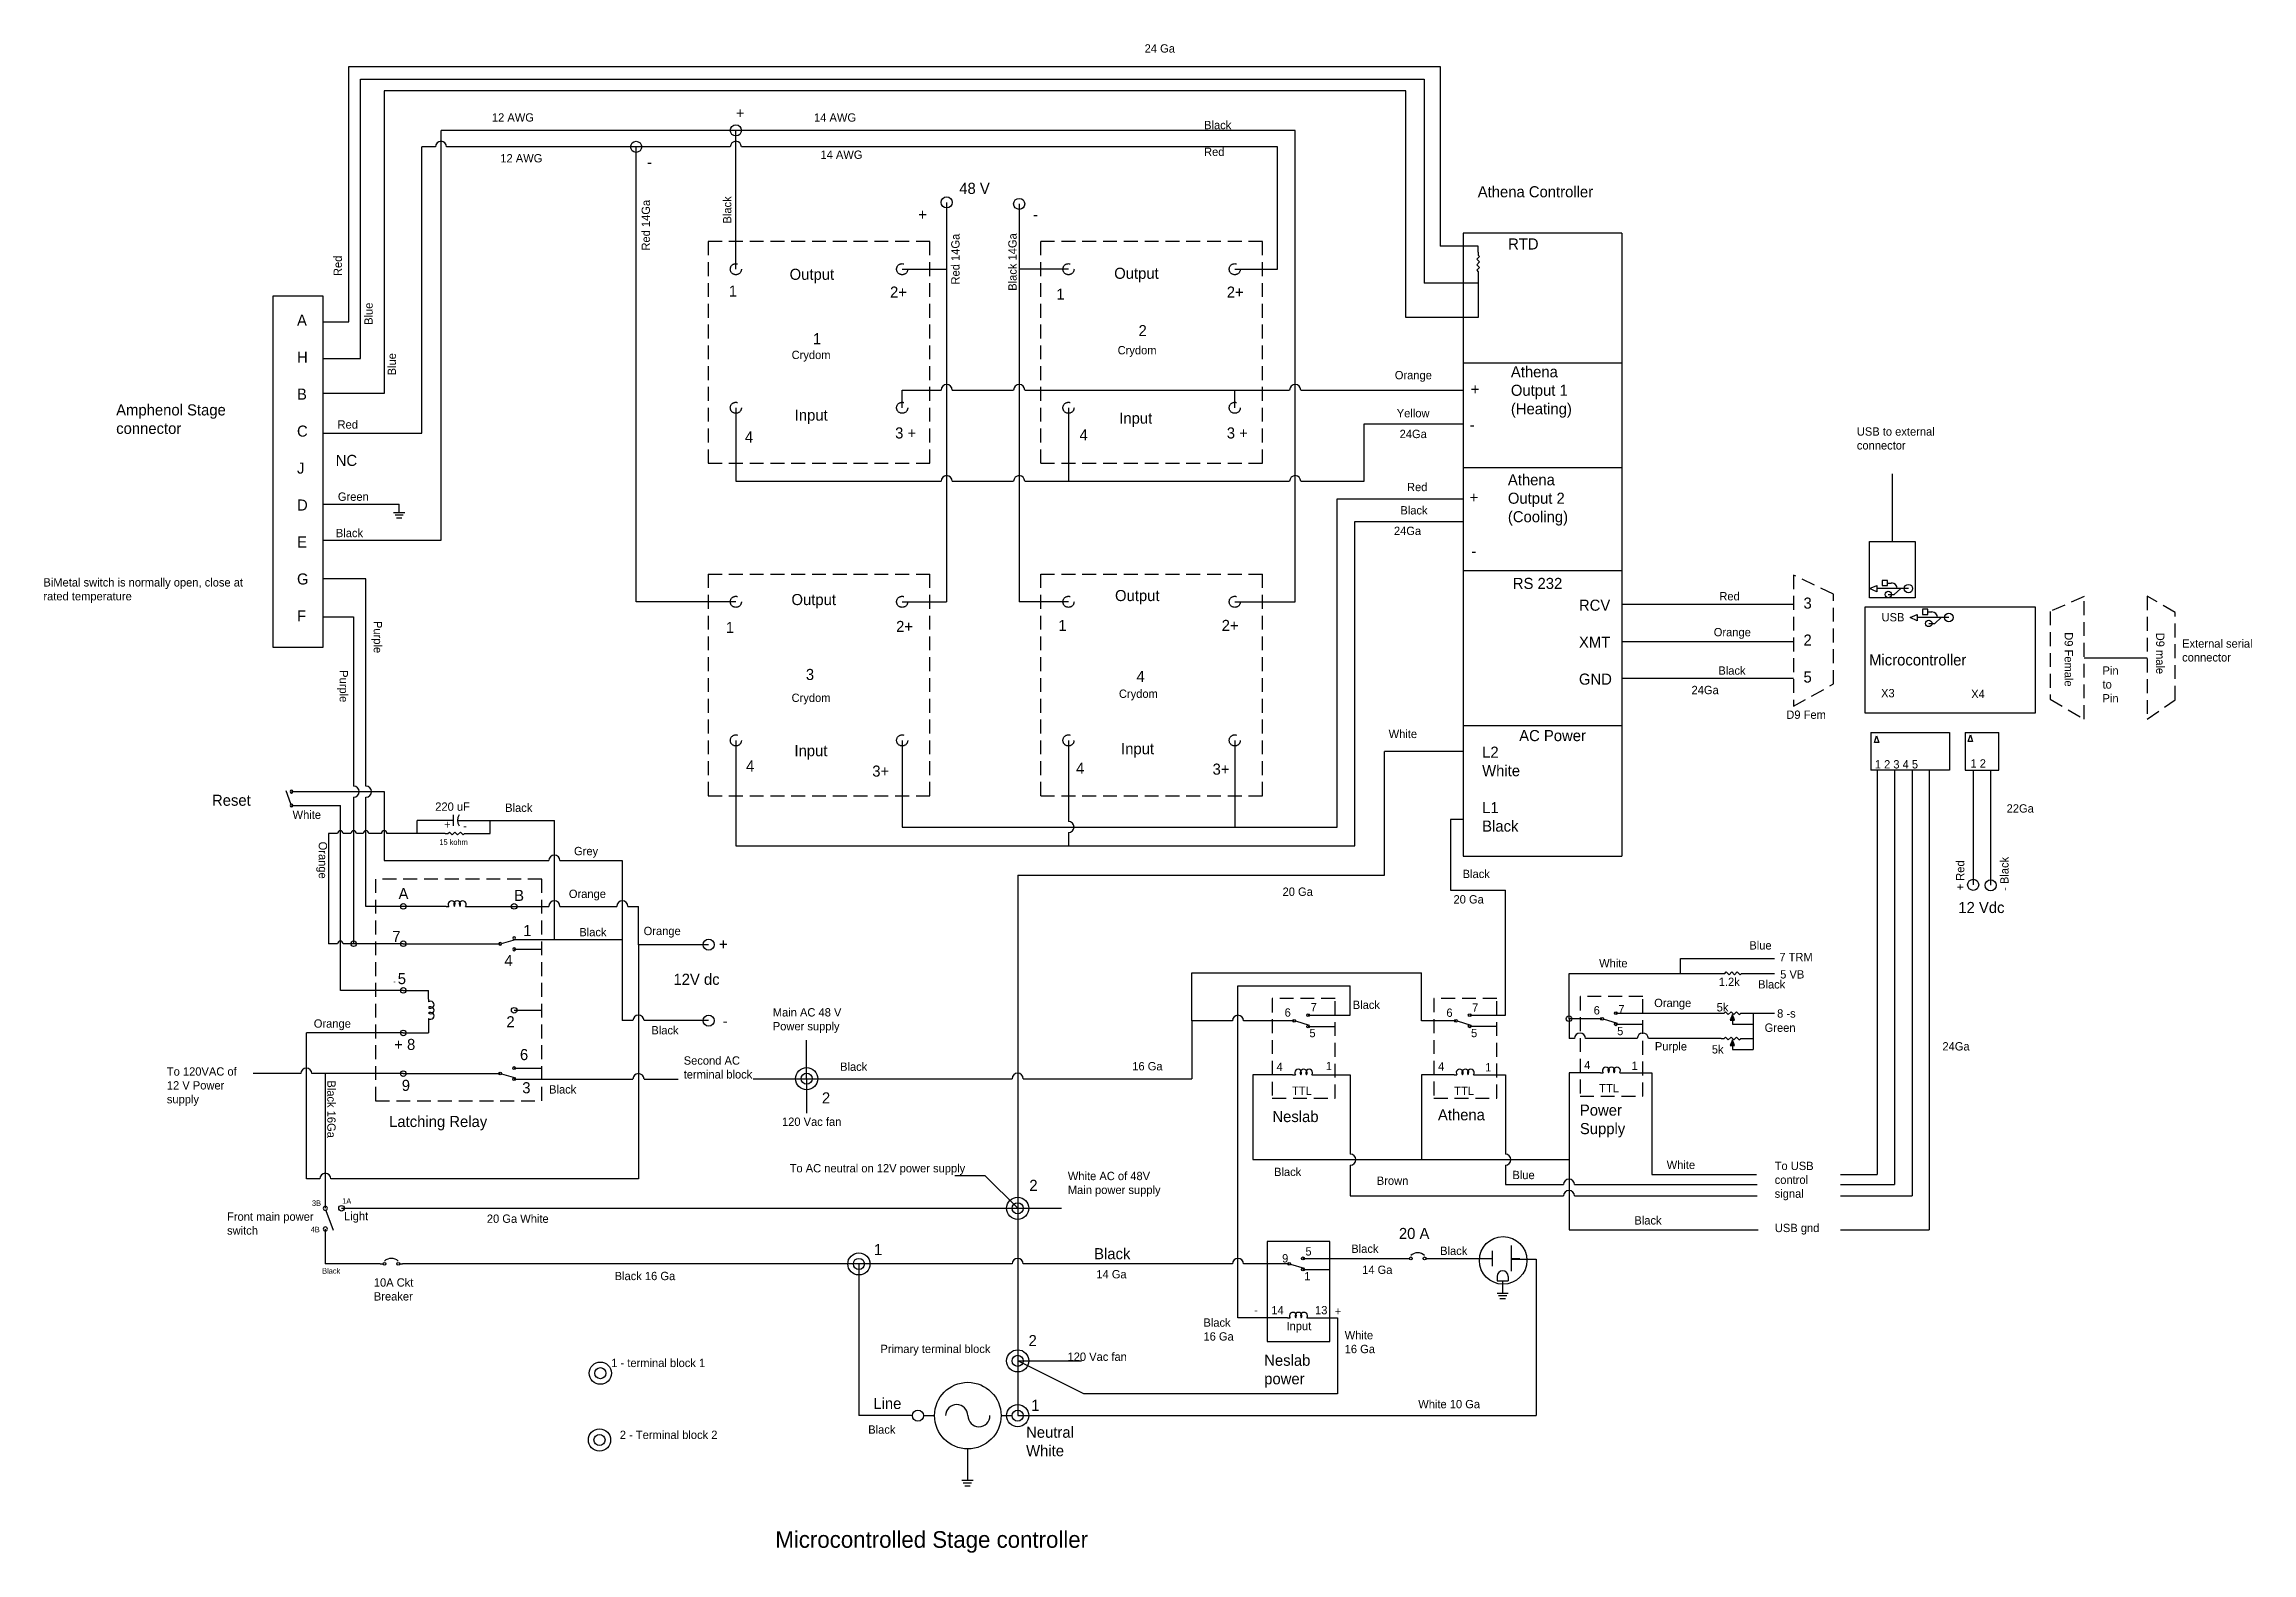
# Model space of a CAD drawing. Header units: inches. Extents: x -4 to 35.8, y -6.7 to 20.6.
import ezdxf

# ---------------------------------------------------------------- set-up
doc = ezdxf.new("R2010")
doc.units = ezdxf.units.IN
doc.header["$MEASUREMENT"] = 0
doc.linetypes.add('HIDDEN', pattern=[0.375, 0.25, -0.125])
doc.linetypes.add('HIDDENX2', pattern=[0.75, 0.5, -0.25])

# ---------------------------------------------------------------- blocks, each defined once
blk = doc.blocks.new('Inductor')
at = {"color": 7}
for p, q in [((0, 0), (0.05, 0)), ((0.35, 0), (0.4, 0))]:
    blk.add_line(p, q, dxfattribs=at)
for centre in [(0.1, 0.0375), (0.2, 0.0375), (0.3, 0.0375)]:
    blk.add_arc(centre, 0.0625, 323.1301, 216.8699, dxfattribs=at)
blk = doc.blocks.new('Switch - SPDT')
at = {"color": 7}
blk.add_line((0.024244, -0.003069), (0.27184, -0.078931), dxfattribs=at)
for centre in [(0, 0), (0.25, 0.1), (0.25, -0.1)]:
    blk.add_circle(centre, 0.025, dxfattribs=at)
blk = doc.blocks.new('Resistor')
at = {"color": 7}
blk.add_lwpolyline([(0, 0), (0.05, 0), (0.075, 0.025), (0.125, -0.025), (0.175, 0.025), (0.225, -0.025), (0.275, 0.025), (0.325, -0.025), (0.35, 0), (0.4, 0)], dxfattribs=at)
blk = doc.blocks.new('Ground')
at = {"color": 7}
for p, q in [((-0.1, 0), (0.1, 0)), ((0.075, -0.05), (-0.075, -0.05)), ((-0.05, -0.1), (0.05, -0.1))]:
    blk.add_line(p, q, dxfattribs=at)
blk = doc.blocks.new('Switch - SPST Open')
at = {"color": 7}
blk.add_line((0.027156, -0.00762), (0.264557, -0.092586), dxfattribs=at)
for centre in [(0, 0), (0.25, 0)]:
    blk.add_circle(centre, 0.025, dxfattribs=at)
blk = doc.blocks.new('Generator - AC')
at = {"color": 7}
for p, q in [((0, 0), (0.05, 0)), ((0.35, 0), (0.4, 0))]:
    blk.add_line(p, q, dxfattribs=at)
blk.add_circle((0.2, 0), 0.15, dxfattribs=at)
for centre, start, end in [((0.15, 0), 0, 180), ((0.25, 0), 180, 0)]:
    blk.add_arc(centre, 0.05, start, end, dxfattribs=at)
blk = doc.blocks.new('Circuit Breaker')
at = {"color": 7}
for p, q in [((0, 0), (0.049999, 0)), ((0.349999, 0), (0.399999, 0))]:
    blk.add_line(p, q, dxfattribs=at)
for centre in [(0.074999, 0), (0.324999, 0)]:
    blk.add_circle(centre, 0.025, dxfattribs=at)
blk.add_arc((0.199999, -0.081249), 0.18125, 46.39717, 133.6028, dxfattribs=at)
blk = doc.blocks.new('Resistor - Variable')
at = {"color": 7}
for p, q in [((0, 0), (0.05, 0)), ((0.05, 0), (0.075, 0.025)), ((0.075, 0.025), (0.125, -0.025)), ((0.125, -0.025), (0.175, 0.025)), ((0.175, 0.025), (0.225, -0.025)), ((0.225, -0.025), (0.275, 0.025)), ((0.275, 0.025), (0.325, -0.025)), ((0.325, -0.025), (0.35, 0)), ((0.35, 0), (0.4, 0)), ((0.2, -0.025), (0.1625, -0.125)), ((0.1625, -0.125), (0.2375, -0.125)), ((0.2375, -0.125), (0.2, -0.025)), ((0.2, -0.13), (0.2, -0.12)), ((0.2, -0.125), (0.2, -0.2))]:
    blk.add_line(p, q, dxfattribs=at)
blk.add_solid([(0.2375, -0.125), (0.2, -0.025), (0.1625, -0.125)], dxfattribs=at)
blk = doc.blocks.new('Capacitor')
at = {"color": 7}
for p, q in [((0.15, 0), (0, 0)), ((0.15, -0.1), (0.15, 0.1)), ((0.225, 0), (0.4, 0))]:
    blk.add_line(p, q, dxfattribs=at)
blk.add_arc((0.4375, 0), 0.2125, 151.9275, 208.0725, dxfattribs=at)

msp = doc.modelspace()

# ---------------------------------------------------------------- linework, layer by layer
for p, q in [((1.518, 15.55), (1.518, 20.158)), ((1.518, 20.158), (21.204, 20.158)), ((1.731, 14.887), (1.731, 19.925)), ((1.731, 19.925), (20.919, 19.925)), ((20.919, 19.925), (20.919, 16.246)), ((21.204, 20.158), (21.204, 16.917)), ((20.586, 19.72), (2.154, 19.72)), ((2.154, 19.72), (2.154, 14.26)), ((20.586, 15.631), (20.586, 19.72)), ((18.59, 19.003), (3.182, 19.003)), ((3.182, 11.613), (3.182, 19.003)), ((8.5, 16.5), (8.5, 19.003)), ((18.59, 10.5), (18.59, 19.003)), ((2.832, 13.542), (2.832, 18.707)), ((3.082, 18.707), (2.832, 18.707)), ((8.4, 18.707), (3.282, 18.707)), ((6.701, 10.5), (6.701, 18.707)), ((18.271, 18.707), (8.6, 18.707)), ((18.271, 16.5), (18.271, 18.707)), ((12.302, 17.704), (12.302, 10.5)), ((13.611, 17.678), (13.611, 10.5)), ((21.623, 17.151), (21.623, 5.91)), ((24.48, 17.151), (21.623, 17.151)), ((24.48, 17.151), (24.48, 5.91)), ((21.623, 16.917), (21.204, 16.917)), ((21.89, 16.917), (21.623, 16.917)), ((21.89, 16.805), (21.89, 16.917)), ((11.5, 16.5), (12.302, 16.5)), ((14.5, 16.5), (13.611, 16.5)), ((17.5, 16.5), (18.271, 16.5)), ((21.89, 16.405), (21.89, 16.246)), ((0.146, 16.011), (0.146, 9.683)), ((1.052, 16.011), (0.146, 16.011)), ((1.052, 9.683), (1.052, 16.011)), ((21.623, 16.246), (20.919, 16.246)), ((21.89, 16.246), (21.623, 16.246)), ((21.89, 16.246), (21.89, 15.631)), ((1.052, 15.55), (1.518, 15.55)), ((21.623, 15.631), (20.586, 15.631)), ((21.89, 15.631), (21.623, 15.631)), ((1.052, 14.887), (1.731, 14.887)), ((21.623, 14.808), (24.48, 14.808)), ((2.154, 14.26), (1.052, 14.26)), ((8.5, 14), (8.5, 12.676)), ((11.5, 14), (11.5, 14.32)), ((11.5, 14.32), (12.202, 14.32)), ((12.402, 14.32), (13.511, 14.32)), ((13.711, 14.32), (18.49, 14.32)), ((14.5, 14), (14.5, 12.676)), ((17.5, 14), (17.5, 14.32)), ((18.69, 14.32), (21.623, 14.32)), ((1.052, 13.542), (2.832, 13.542)), ((19.837, 12.676), (19.837, 13.713)), ((19.837, 13.713), (21.623, 13.713)), ((21.623, 12.92), (24.48, 12.92)), ((29.363, 11.59), (29.363, 12.809)), ((8.5, 12.676), (12.202, 12.676)), ((12.402, 12.676), (13.511, 12.676)), ((13.711, 12.676), (18.49, 12.676)), ((18.69, 12.676), (19.837, 12.676)), ((19.346, 6.438), (19.346, 12.357)), ((19.346, 12.357), (21.623, 12.357)), ((1.052, 12.262), (2.426, 12.262)), ((2.426, 12.112), (2.426, 12.262)), ((1.052, 11.613), (3.182, 11.613)), ((19.664, 6.101), (19.664, 11.947)), ((19.664, 11.947), (21.623, 11.947)), ((28.952, 10.574), (28.952, 11.59)), ((28.952, 11.59), (29.773, 11.59)), ((29.773, 11.59), (29.773, 10.574)), ((1.827, 10.914), (1.052, 10.914)), ((1.827, 7.176), (1.827, 10.914)), ((21.623, 11.065), (24.48, 11.065)), ((28.952, 10.738), (29.083, 10.795)), ((29.083, 10.795), (29.083, 10.68)), ((29.276, 10.887), (29.178, 10.887)), ((29.178, 10.884), (29.178, 10.792)), ((29.178, 10.792), (29.276, 10.792)), ((29.276, 10.792), (29.276, 10.887)), ((29.276, 10.839), (29.348, 10.839)), ((8.5, 10.5), (6.701, 10.5)), ((11.5, 10.5), (12.302, 10.5)), ((14.5, 10.5), (13.611, 10.5)), ((17.5, 10.5), (18.59, 10.5)), ((24.48, 10.457), (27.58, 10.457)), ((28.868, 10.404), (28.868, 8.499)), ((31.944, 10.404), (28.868, 10.404)), ((29.083, 10.68), (28.952, 10.738)), ((29.773, 10.574), (28.952, 10.574)), ((29.652, 10.738), (29.083, 10.738)), ((29.29, 10.632), (29.397, 10.632)), ((29.397, 10.632), (29.515, 10.738)), ((30.005, 10.366), (29.907, 10.366)), ((29.907, 10.363), (29.907, 10.271)), ((30.005, 10.271), (30.005, 10.366)), ((31.944, 8.499), (31.944, 10.404)), ((1.052, 10.227), (1.605, 10.227)), ((1.605, 10.227), (1.605, 7.176)), ((29.681, 10.216), (29.812, 10.274)), ((29.812, 10.159), (29.681, 10.216)), ((29.812, 10.274), (29.812, 10.159)), ((30.381, 10.216), (29.812, 10.216)), ((29.907, 10.271), (30.005, 10.271)), ((30.005, 10.318), (30.077, 10.318)), ((30.019, 10.11), (30.126, 10.11)), ((30.126, 10.11), (30.244, 10.216)), ((0.146, 9.683), (1.052, 9.683)), ((24.48, 9.783), (27.58, 9.783)), ((32.82, 9.489), (33.962, 9.489)), ((24.48, 9.124), (27.58, 9.124)), ((28.868, 8.499), (31.944, 8.499)), ((8.5, 8), (8.5, 6.101)), ((11.5, 8), (11.5, 6.438)), ((14.5, 8), (14.5, 6.538)), ((17.5, 8), (17.5, 6.438)), ((21.623, 8.266), (24.48, 8.266)), ((28.972, 8.143), (30.391, 8.143)), ((28.972, 8.143), (28.972, 7.465)), ((29.038, 7.962), (29.079, 8.083)), ((29.079, 8.083), (29.121, 7.962)), ((30.391, 8.143), (30.391, 7.465)), ((30.677, 8.143), (30.677, 7.465)), ((30.677, 8.143), (31.282, 8.143)), ((30.728, 7.981), (30.77, 8.102)), ((30.811, 7.981), (30.728, 7.981)), ((30.77, 8.102), (30.811, 7.981)), ((31.282, 7.465), (31.282, 8.143)), ((20.2, 5.568), (20.2, 7.8)), ((21.393, 7.8), (20.2, 7.8)), ((21.623, 7.8), (21.393, 7.8)), ((29.121, 7.962), (29.038, 7.962)), ((30.391, 7.465), (28.972, 7.465)), ((29.088, 7.465), (29.088, 0.169)), ((29.4, 7.465), (29.4, -0.013)), ((29.722, 7.465), (29.722, -0.218)), ((30.027, 7.465), (30.027, -0.831)), ((30.677, 7.465), (31.282, 7.465)), ((30.821, 7.465), (30.821, 5.395)), ((31.135, 7.465), (31.135, 5.386)), ((0.482, 7.076), (2.156, 7.076)), ((0.482, 6.826), (1.365, 6.826)), ((1.365, 3.49), (1.365, 6.826)), ((1.605, 6.976), (1.605, 4.332)), ((1.827, 6.826), (1.827, 6.976)), ((1.827, 5.006), (1.827, 6.826)), ((2.156, 7.076), (2.156, 5.831)), ((3.256, 6.558), (2.748, 6.558)), ((2.748, 6.322), (2.748, 6.558)), ((3.656, 6.558), (5.227, 6.558)), ((4.068, 6.322), (4.068, 6.558)), ((5.227, 4.411), (5.227, 6.558)), ((11.5, 6.438), (19.346, 6.438)), ((21.393, 6.576), (21.393, 5.297)), ((21.623, 6.576), (21.393, 6.576)), ((1.151, 6.322), (1.151, 4.332)), ((1.315, 6.322), (1.151, 6.322)), ((1.555, 6.322), (1.415, 6.322)), ((1.777, 6.322), (1.655, 6.322)), ((2.106, 6.322), (1.877, 6.322)), ((2.748, 6.322), (2.206, 6.322)), ((3.256, 6.322), (2.748, 6.322)), ((3.656, 6.322), (4.068, 6.322)), ((8.5, 6.101), (19.664, 6.101)), ((14.5, 6.338), (14.5, 6.101)), ((2.156, 5.831), (5.127, 5.831)), ((5.327, 5.831), (6.451, 5.831)), ((6.451, 5.831), (6.451, 2.945)), ((21.623, 5.91), (24.48, 5.91)), ((13.584, 5.568), (13.584, 0.124)), ((13.584, 5.568), (20.2, 5.568)), ((21.393, 5.297), (22.382, 5.297)), ((22.382, 3.043), (22.382, 5.297)), ((2, 5.006), (1.827, 5.006)), ((3.272, 5.006), (2, 5.006)), ((3.672, 5.006), (4.5, 5.006)), ((4.5, 5.006), (5, 5.006)), ((5, 5.006), (5.127, 5.006)), ((5.327, 5.006), (6.351, 5.006)), ((6.551, 5.006), (6.743, 5.006)), ((6.743, 4.315), (6.743, 5.006)), ((4.522, 4.411), (5, 4.411)), ((5, 4.411), (6.451, 4.411)), ((1.315, 4.332), (1.151, 4.332)), ((1.605, 4.332), (1.415, 4.332)), ((2, 4.332), (1.605, 4.332)), ((2.5, 4.332), (2, 4.332)), ((2.5, 4.332), (4.25, 4.332)), ((4.5, 4.232), (5, 4.232)), ((8.008, 4.315), (6.743, 4.315)), ((6.743, 4.315), (6.743, 0.091)), ((25.542, 3.798), (25.542, 4.069)), ((25.542, 4.069), (27.238, 4.069)), ((16.725, 2.942), (16.725, 3.805)), ((16.725, 3.805), (20.866, 3.805)), ((20.866, 2.943), (20.866, 3.805)), ((23.53, 2.979), (23.53, 3.798)), ((23.53, 3.798), (26.291, 3.798)), ((26.691, 3.798), (27.238, 3.798)), ((1.605, 3.49), (1.365, 3.49)), ((2, 3.49), (1.605, 3.49)), ((2.5, 3.49), (2, 3.49)), ((2.5, 3.49), (2.955, 3.49)), ((17.557, -2.417), (17.557, 3.573)), ((17.557, 3.573), (19.583, 3.573)), ((19.583, 3.042), (19.583, 3.573)), ((4.5, 3.132), (5, 3.132)), ((6.643, 2.945), (6.451, 2.945)), ((8.008, 2.945), (6.843, 2.945)), ((16.725, 2.942), (16.725, 1.898)), ((17.457, 2.942), (16.725, 2.942)), ((17.823, 2.942), (17.657, 2.942)), ((18.176, 2.942), (17.823, 2.942)), ((18.573, 2.942), (18.176, 2.942)), ((18.823, 3.042), (19.31, 3.042)), ((18.823, 2.842), (19.31, 2.842)), ((19.31, 3.042), (19.583, 3.042)), ((21.091, 2.943), (20.866, 2.943)), ((21.488, 2.943), (21.091, 2.943)), ((21.738, 3.043), (22.225, 3.043)), ((21.738, 2.843), (22.225, 2.843)), ((22.225, 3.043), (22.382, 3.043)), ((23.728, 2.979), (23.53, 2.979)), ((23.53, 2.979), (23.53, 2.622)), ((24.124, 2.979), (23.728, 2.979)), ((24.374, 3.079), (24.861, 3.079)), ((24.374, 2.879), (24.861, 2.879)), ((24.861, 3.079), (25.021, 3.079)), ((25.021, 3.079), (26.277, 3.079)), ((26.477, 2.879), (26.853, 2.879)), ((26.677, 3.079), (27.238, 3.079)), ((26.853, 3.079), (26.853, 2.422)), ((2, 2.724), (0.752, 2.724)), ((0.752, 0.091), (0.752, 2.724)), ((2.5, 2.724), (2, 2.724)), ((2.5, 2.724), (2.955, 2.725)), ((9.777, 1.898), (9.777, 2.592)), ((23.628, 2.622), (23.53, 2.622)), ((24.761, 2.622), (23.828, 2.622)), ((26.277, 2.622), (24.961, 2.622)), ((26.477, 2.422), (26.853, 2.422)), ((26.677, 2.622), (26.853, 2.622)), ((4.5, 2.09), (5, 2.09)), ((23.728, 2.006), (23.53, 2.006)), ((23.53, 2.006), (23.53, 0.438)), ((24.095, 2.006), (23.728, 2.006)), ((24.495, 2.006), (24.861, 2.006)), ((24.861, 2.006), (25.021, 2.006)), ((25.021, 2.006), (25.021, 0.169)), ((0.652, 1.99), (-0.209, 1.99)), ((1.094, 1.99), (0.852, 1.99)), ((2, 1.99), (1.094, 1.99)), ((1.094, 1.99), (1.094, 0.47)), ((2.5, 1.99), (2, 1.99)), ((2.5, 1.99), (4.25, 1.99)), ((4.5, 1.89), (5, 1.89)), ((5, 1.89), (6.643, 1.89)), ((6.843, 1.89), (7.462, 1.89)), ((8.81, 1.898), (9.237, 1.898)), ((9.237, 1.898), (13.484, 1.898)), ((9.777, 1.898), (9.777, 1.276)), ((13.684, 1.898), (16.725, 1.898)), ((18.176, 1.969), (17.823, 1.969)), ((17.823, 1.969), (17.823, 0.438)), ((18.543, 1.969), (18.176, 1.969)), ((18.943, 1.969), (19.31, 1.969)), ((19.31, 1.969), (19.583, 1.969)), ((19.583, 1.969), (19.583, 0.538)), ((21.091, 1.97), (20.866, 1.97)), ((20.866, 1.97), (20.866, 0.438)), ((21.458, 1.97), (21.091, 1.97)), ((21.858, 1.97), (22.225, 1.97)), ((22.225, 1.97), (22.382, 1.97)), ((22.382, 1.97), (22.382, 0.538)), ((1.094, 0.47), (1.094, -0.439)), ((17.823, 0.438), (23.53, 0.438)), ((23.53, 0.438), (23.53, -0.831)), ((0.994, 0.091), (0.752, 0.091)), ((6.743, 0.091), (1.194, 0.091)), ((13, 0.145), (12.448, 0.145)), ((13.584, -0.439), (13, 0.145)), ((13.584, 0.124), (13.584, -4.179)), ((19.583, 0.338), (19.583, -0.218)), ((22.382, 0.338), (22.382, -0.013)), ((25.021, 0.169), (26.913, 0.169)), ((28.427, 0.169), (29.088, 0.169)), ((19.583, -0.218), (23.43, -0.218)), ((22.382, -0.013), (23.43, -0.013)), ((23.63, -0.013), (26.925, -0.013)), ((23.63, -0.218), (26.925, -0.218)), ((28.427, -0.013), (29.4, -0.013)), ((28.427, -0.218), (29.722, -0.218)), ((1.385, -0.439), (13.584, -0.439)), ((13.584, -0.439), (14.374, -0.439)), ((1.094, -0.814), (1.094, -1.443)), ((18.083, -1.041), (18.083, -2.842)), ((19.217, -1.041), (18.083, -1.041)), ((19.217, -2.842), (19.217, -1.041)), ((22.487, -1.11), (22.487, -1.576)), ((23.53, -0.831), (26.943, -0.831)), ((28.427, -0.831), (30.027, -0.831)), ((2.085, -1.443), (1.094, -1.443)), ((10.719, -1.443), (2.485, -1.443)), ((13.484, -1.443), (10.719, -1.443)), ((10.719, -1.443), (10.719, -4.18)), ((17.457, -1.443), (13.684, -1.443)), ((17.876, -1.443), (17.657, -1.443)), ((18.083, -1.443), (17.876, -1.443)), ((18.48, -1.443), (18.083, -1.443)), ((18.73, -1.343), (19.217, -1.343)), ((18.73, -1.543), (19.217, -1.543)), ((19.217, -1.343), (19.355, -1.343)), ((19.355, -1.343), (20.6, -1.343)), ((21, -1.343), (21.665, -1.343)), ((21.665, -1.343), (22.146, -1.343)), ((22.146, -1.205), (22.146, -1.482)), ((22.487, -1.343), (22.643, -1.343)), ((22.487, -1.357), (22.936, -1.357)), ((22.936, -1.357), (22.936, -4.179)), ((22.232, -1.669), (22.232, -1.748)), ((22.232, -1.748), (22.432, -1.748)), ((22.332, -1.748), (22.332, -1.969)), ((22.432, -1.669), (22.432, -1.748)), ((17.876, -2.417), (17.557, -2.417)), ((18.083, -2.417), (17.876, -2.417)), ((18.45, -2.417), (18.083, -2.417)), ((18.85, -2.417), (19.217, -2.417)), ((19.217, -2.417), (19.355, -2.417)), ((19.355, -2.417), (19.355, -3.787)), ((18.083, -2.842), (19.217, -2.842)), ((13.584, -3.192), (14.734, -3.192)), ((14.775, -3.787), (13.584, -3.192)), ((19.355, -3.787), (14.775, -3.787)), ((11.684, -4.18), (10.719, -4.18)), ((13.584, -4.179), (19.355, -4.179)), ((19.355, -4.179), (22.936, -4.179)), ((12.678, -4.779), (12.678, -5.346))]:
    msp.add_line(p, q)
at = {"linetype": 'HIDDEN'}
for p, q in [((8, 17), (8, 13)), ((12, 17), (8, 17)), ((12, 13), (12, 17)), ((18, 17), (14, 17)), ((14, 13), (14, 17)), ((18, 13), (18, 17)), ((8, 13), (12, 13)), ((14, 13), (18, 13)), ((8, 11), (12, 11)), ((8, 11), (8, 7)), ((12, 7), (12, 11)), ((14, 7), (14, 11)), ((14, 11), (18, 11)), ((18, 7), (18, 11)), ((27.58, 10.981), (27.58, 8.615)), ((28.299, 10.637), (27.58, 10.981)), ((28.299, 9.019), (28.299, 10.637)), ((32.82, 10.593), (32.211, 10.326)), ((32.82, 8.384), (32.82, 10.593)), ((33.962, 10.602), (33.962, 8.384)), ((34.463, 10.31), (33.962, 10.602)), ((32.211, 10.326), (32.211, 8.743)), ((34.463, 8.734), (34.463, 10.31)), ((27.58, 8.615), (28.299, 9.019)), ((32.211, 8.743), (32.82, 8.384)), ((33.962, 8.384), (34.463, 8.734)), ((8, 7), (12, 7)), ((14, 7), (18, 7)), ((2, 5.5), (2, 1.5)), ((5, 5.5), (2, 5.5)), ((5, 1.5), (5, 5.5)), ((2.955, 3.332), (2.955, 3.49)), ((18.176, 3.344), (18.176, 1.544)), ((19.31, 3.344), (18.176, 3.344)), ((19.31, 1.544), (19.31, 3.344)), ((21.091, 3.345), (21.091, 1.545)), ((22.225, 3.345), (21.091, 3.345)), ((22.225, 1.545), (22.225, 3.345)), ((23.728, 3.381), (23.728, 1.581)), ((24.861, 3.381), (23.728, 3.381)), ((24.861, 1.581), (24.861, 3.381)), ((2.955, 2.932), (2.955, 2.725)), ((2, 1.5), (5, 1.5)), ((18.176, 1.544), (19.31, 1.544)), ((21.091, 1.545), (22.225, 1.545)), ((23.728, 1.581), (24.861, 1.581))]:
    msp.add_line(p, q, dxfattribs=at)
for centre, radius in [((6.701, 18.707), 0.1), ((8.5, 19.003), 0.1), ((12.302, 17.704), 0.1), ((13.611, 17.678), 0.1), ((29.652, 10.738), 0.0766), ((29.29, 10.632), 0.0574), ((30.019, 10.11), 0.0574), ((30.381, 10.216), 0.0766), ((30.821, 5.395), 0.1), ((31.135, 5.386), 0.1), ((2.5, 5.006), 0.05), ((4.5, 5.006), 0.05), ((1.605, 4.332), 0.05), ((2.5, 4.332), 0.05), ((8.008, 4.315), 0.1), ((2.5, 3.49), 0.05), ((4.5, 3.132), 0.05), ((8.008, 2.945), 0.1), ((23.53, 2.979), 0.05), ((2.5, 2.724), 0.05), ((2.5, 1.99), 0.05), ((9.777, 1.898), 0.2), ((9.777, 1.898), 0.1), ((1.385, -0.439), 0.05), ((13.584, -0.439), 0.2), ((13.584, -0.439), 0.1), ((22.341, -1.38), 0.429), ((10.719, -1.443), 0.2), ((10.719, -1.443), 0.1), ((13.584, -3.192), 0.2), ((13.584, -3.192), 0.1), ((6.055, -3.414), 0.2), ((6.055, -3.414), 0.1), ((13.584, -4.179), 0.2), ((11.784, -4.179), 0.1), ((13.584, -4.179), 0.1), ((6.04, -4.619), 0.2), ((6.04, -4.619), 0.1)]:
    msp.add_circle(centre, radius)
at = {"linetype": 'HIDDENX2'}
for centre in [(8.5, 16.5), (11.5, 16.5), (14.5, 16.5), (17.5, 16.5), (8.5, 14), (11.5, 14), (14.5, 14), (17.5, 14), (8.5, 10.5), (11.5, 10.5), (14.5, 10.5), (17.5, 10.5), (8.5, 8), (11.5, 8), (14.5, 8), (17.5, 8)]:
    msp.add_circle(centre, 0.1, dxfattribs=at)
for centre, radius, start, end in [((3.182, 18.707), 0.1, 0, 180), ((8.5, 18.707), 0.1, 0, 180), ((12.302, 14.32), 0.1, 360, 180), ((13.611, 14.32), 0.1, 360, 180), ((18.59, 14.32), 0.1, 0, 180), ((12.302, 12.676), 0.1, 0, 180), ((13.611, 12.676), 0.1, 0, 180), ((18.59, 12.676), 0.1, 0, 180), ((29.348, 10.738), 0.102, 0, 90), ((30.077, 10.216), 0.102, 0, 90), ((1.605, 7.076), 0.1, 270, 90), ((1.827, 7.076), 0.1, 270, 90), ((1.365, 6.322), 0.05, 0, 180), ((1.605, 6.322), 0.05, 0, 180), ((1.827, 6.322), 0.05, 0, 180), ((2.156, 6.322), 0.05, 0, 180), ((14.5, 6.438), 0.1, 270, 90), ((5.227, 5.831), 0.1, 0, 180), ((5.227, 5.006), 0.1, 0, 180), ((6.451, 5.006), 0.1, 0, 180), ((1.365, 4.332), 0.05, 0, 180), ((6.743, 2.945), 0.1, 0, 180), ((17.557, 2.942), 0.1, 0, 180), ((23.728, 2.622), 0.1, 0, 180), ((24.861, 2.622), 0.1, 0, 180), ((0.752, 1.99), 0.1, 0, 180), ((13.584, 1.898), 0.1, 0, 180), ((6.743, 1.89), 0.1, 0, 180), ((19.583, 0.438), 0.1, 270, 90), ((22.382, 0.438), 0.1, 270, 90), ((1.094, 0.091), 0.1, 0, 180), ((23.53, -0.013), 0.1, 0, 180), ((23.53, -0.218), 0.1, 0, 180), ((13.584, -1.443), 0.1, 0, 180), ((17.557, -1.443), 0.1, 0, 180), ((22.332, -1.669), 0.1, 0, 180)]:
    msp.add_arc(centre, radius, start, end)

# ---------------------------------------------------------------- block references
at = {"rotation": 270}
msp.add_blockref('Resistor', (21.89, 16.805), dxfattribs=at)
for name, p in [('Ground', (2.426, 12.112)), ('Capacitor', (3.256, 6.558)), ('Resistor', (3.256, 6.322)), ('Resistor', (26.291, 3.798)), ('Switch - SPDT', (18.573, 2.942)), ('Switch - SPDT', (21.488, 2.943)), ('Switch - SPDT', (24.124, 2.979)), ('Resistor - Variable', (26.277, 3.079)), ('Resistor - Variable', (26.277, 2.622)), ('Switch - SPDT', (4.25, 1.99)), ('Inductor', (18.543, 1.969)), ('Inductor', (21.458, 1.97)), ('Inductor', (24.095, 2.006)), ('Circuit Breaker', (2.085, -1.443)), ('Switch - SPDT', (18.48, -1.443)), ('Circuit Breaker', (20.6, -1.343)), ('Ground', (22.332, -1.969)), ('Inductor', (18.45, -2.417)), ('Ground', (12.678, -5.346))]:
    msp.add_blockref(name, p)
at = {"xscale": -1}
for name, p, rotation in [('Switch - SPST Open', (0.482, 6.826), 270), ('Switch - SPDT', (4.25, 4.332), 180)]:
    msp.add_blockref(name, p, dxfattribs=dict(at, rotation=rotation))
at = {"linetype": 'HIDDEN'}
msp.add_blockref('Inductor', (3.272, 5.006), dxfattribs=at)
at = {"linetype": 'HIDDEN', "rotation": 270}
msp.add_blockref('Inductor', (2.955, 3.332), dxfattribs=at)
at = {"xscale": -1.5, "yscale": 1.5, "zscale": 1.5, "rotation": 90}
msp.add_blockref('Switch - SPST Open', (1.094, -0.439), dxfattribs=at)
at = {"xscale": 4, "yscale": 4, "zscale": 4}
msp.add_blockref('Generator - AC', (11.884, -4.179), dxfattribs=at)

# ---------------------------------------------------------------- texts
at = {"attachment_point": 1}
for s, insert, char_height, width in [('24 Ga', (15.874, 20.557), 0.15, 1.1075), ('12 AWG', (4.099, 19.312), 0.15, 1.7554), ('+', (8.5, 19.417), 0.2, 0.362), ('14 AWG', (9.91, 19.311), 0.15, 1.1604), ('Black', (16.947, 19.175), 0.15, 0.74636), ('12 AWG', (4.251, 18.576), 0.15, 1.0831), ('-', (6.896, 18.531), 0.2, 0.1939), ('14 AWG', (10.026, 18.64), 0.15, 0.8819), ('Red', (16.946, 18.692), 0.15, 0.653), ('48 V', (12.53, 18.058), 0.2, 1.0067), ('Athena Controller', (21.883, 17.997), 0.2, 3.4836), ('+', (11.791, 17.587), 0.2, 0.2758), ('-', (13.86, 17.587), 0.2, 0.3172), ('RTD', (22.431, 17.055), 0.2, 0.70284), ('\\PA\\P\\PH\\P\\PB\\P\\PC\\P\\PJ\\P\\PD\\P\\PE\\P\\PG\\P\\PF', (0.583, 16.013), 0.2, 0.4154), ('Crydom', (9.506, 15.029), 0.15, 0.9309), ('Crydom', (15.387, 15.114), 0.15, 0.9309), ('Athena\\POutput 1\\P(Heating)', (22.481, 14.749), 0.2, 1.8089), ('Orange', (20.387, 14.664), 0.15, 1.0987), ('+', (21.757, 14.437), 0.2, 0.1674), ('Amphenol Stage connector', (-2.679, 14.062), 0.2, 2.4301), ('Yellow', (20.422, 13.978), 0.15, 0.9614), ('Red', (1.314, 13.774), 0.15, 0.701), ('24Ga', (20.474, 13.603), 0.15, 0.6219), ('-', (21.74, 13.793), 0.2, 0.159), ('USB to external connector', (28.722, 13.647), 0.15, 1.44253), ('NC', (1.281, 13.151), 0.2, 0.7174), ('Athena\\POutput 2\\P(Cooling)', (22.427, 12.802), 0.2, 1.6581), ('Green', (1.32, 12.472), 0.15, 1.0545), ('Red', (20.607, 12.646), 0.15, 0.7416), ('+', (21.737, 12.484), 0.2, 0.179), ('Black', (20.488, 12.226), 0.15, 0.8597), ('Black', (1.284, 11.816), 0.15, 0.9013), ('24Ga', (20.371, 11.855), 0.15, 0.7829), ('-', (21.768, 11.515), 0.2, 0.2632), ('BiMetal switch is normally open, close at rated temperature', (-3.992, 10.926), 0.15, 3.6667), ('RS 232', (22.516, 10.932), 0.2, 1.3567), ('RCV\\P\\PXMT\\P\\PGND', (23.709, 10.539), 0.2, 0.754), ('Red', (26.242, 10.676), 0.15, 0.58347), ('3\\P\\P2\\P\\P5', (27.76, 10.577), 0.2, 0.3146), ('Orange', (26.141, 10.028), 0.15, 0.7518), ('USB', (29.168, 10.297), 0.15, 0.6191), ('Microcontroller', (28.944, 9.552), 0.2, 2.709), ('External serial connector', (34.59, 9.823), 0.15, 1.2796), ('Black', (26.224, 9.335), 0.15, 0.73183), ('Pin to Pin', (33.154, 9.335), 0.15, 0.45861), ('Crydom', (9.505, 8.844), 0.15, 0.9309), ('Crydom', (15.41, 8.917), 0.15, 0.9309), ('24Ga', (25.74, 8.984), 0.15, 0.6342), ('X3', (29.159, 8.927), 0.15, 0.5739), ('X4', (30.785, 8.913), 0.15, 0.3553), ('D9 Fem', (27.45, 8.539), 0.15, 1.02081), ('White', (20.276, 8.192), 0.15, 1.2016), ('AC Power', (22.631, 8.187), 0.2, 1.7251), ('4', (8.684, 7.639), 0.2, 0.3231), ('4', (14.637, 7.598), 0.2, 0.2486), ('3+', (17.1, 7.582), 0.2, 0.2564), ('L2\\PWhite\\P\\PL1\\PBlack', (21.963, 7.888), 0.2, 0.6309), ('1 2 3 4 5', (29.046, 7.644), 0.15, 1.30451), ('1 2', (30.772, 7.66), 0.15, 0.433), ('3+', (10.961, 7.547), 0.2, 0.5394), ('Reset', (-0.95, 7.021), 0.2, 1.09967), ('220 uF', (3.077, 6.881), 0.15, 0.8655), ('Black', (4.338, 6.861), 0.15, 0.9808), ('22Ga', (31.424, 6.848), 0.15, 0.6363), ('White', (0.503, 6.734), 0.15, 0.6947), ('+', (3.236, 6.558), 0.15, 0.1157), ('-', (3.581, 6.532), 0.15, 0.1602), ('15 kohm', (3.151, 6.215), 0.1, 0.66313), ('Grey', (5.58, 6.079), 0.15, 0.8162), ('Black', (21.611, 5.667), 0.15, 1.1348), ('A', (2.415, 5.337), 0.2, 0.2222), ('B', (4.5, 5.304), 0.2, 0.2703), ('Orange', (5.487, 5.308), 0.15, 0.91643), ('20 Ga', (18.362, 5.346), 0.15, 0.799), ('20 Ga', (21.446, 5.208), 0.15, 0.799), ('12 Vdc', (30.553, 5.086), 0.2, 1.31992), ('7', (2.302, 4.563), 0.2, 0.1344), ('1', (4.665, 4.67), 0.2, 0.1272), ('Black', (5.676, 4.617), 0.15, 0.67294), ('Orange', (6.836, 4.638), 0.15, 0.90738), ('+', (8.196, 4.425), 0.2, 0.28812), ('Blue', (26.783, 4.378), 0.15, 0.55246), ('4', (4.325, 4.13), 0.2, 0.4236), ('White', (24.073, 4.056), 0.15, 0.7498), ('7 TRM', (27.324, 4.167), 0.15, 1.04308), ('- {\\H2x;5}', (2.319, 3.803), 0.1, 0.366), ('12V dc', (7.374, 3.791), 0.2, 1.32569), ('1.2k', (26.231, 3.72), 0.15, 0.43038), ('Black', (26.941, 3.675), 0.15, 0.7103), ('5 VB', (27.339, 3.855), 0.15, 0.6621), ('7', (18.868, 3.262), 0.15, 0.1205), ('Black', (19.629, 3.305), 0.15, 0.5149), ('7', (21.782, 3.257), 0.15, 0.1205), ('6', (23.974, 3.206), 0.15, 0.1184), ('7', (24.419, 3.227), 0.15, 0.1205), ('Orange', (25.066, 3.34), 0.15, 0.8024), ('5k', (26.193, 3.261), 0.15, 0.5106), ('Orange', (0.886, 2.968), 0.15, 0.6457), ('2', (4.36, 3.025), 0.2, 0.4045), ('Black', (6.976, 2.847), 0.15, 0.6641), ('-', (8.263, 3.041), 0.2, 0.28144), ('Main AC 48 V Power supply', (9.166, 3.17), 0.15, 1.73457), ('6', (18.399, 3.167), 0.15, 0.1184), ('5', (18.847, 2.796), 0.15, 0.1041), ('6', (21.318, 3.163), 0.15, 0.1184), ('5', (21.762, 2.797), 0.15, 0.1041), ('5', (24.398, 2.833), 0.15, 0.1041), ('Green', (27.059, 2.893), 0.15, 0.7892), ('8 -s', (27.284, 3.15), 0.15, 0.69304), ('+ 8', (2.337, 2.616), 0.2, 0.61885), ('6', (4.605, 2.433), 0.2, 0.30974), ('Purple', (25.079, 2.557), 0.15, 0.8155), ('5k', (26.106, 2.502), 0.15, 0.2846), ('24Ga', (30.266, 2.557), 0.15, 0.7394), ('To 120VAC of 12 V Power supply', (-1.765, 2.103), 0.15, 1.3446), ('Second AC terminal block', (7.559, 2.301), 0.15, 1.3246), ('Black', (10.38, 2.19), 0.15, 0.8061), ('16 Ga', (15.651, 2.198), 0.15, 0.9743), ('4', (18.253, 2.186), 0.15, 0.1736), ('1', (19.143, 2.202), 0.15, 0.1184), ('4', (21.168, 2.195), 0.15, 0.1736), ('1', (22.017, 2.179), 0.15, 0.1184), ('4', (23.804, 2.22), 0.15, 0.1736), ('1', (24.658, 2.206), 0.15, 0.1184), ('9', (2.473, 1.878), 0.2, 0.1645), ('3', (4.647, 1.835), 0.2, 0.179), ('Black', (5.131, 1.78), 0.15, 0.9617), ('2', (10.052, 1.652), 0.2, 0.1979), ('TTL', (18.534, 1.756), 0.15, 0.46098), ('TTL', (21.458, 1.755), 0.15, 0.44994), ('TTL', (24.074, 1.801), 0.15, 0.4207), ('Latching Relay', (2.245, 1.226), 0.2, 3.8539), ('120 Vac fan', (9.332, 1.197), 0.15, 8.881784197001252e-16), ('Neslab', (18.179, 1.315), 0.2, 1.1552), ('Athena', (21.165, 1.347), 0.2, 0.9557), ('Power Supply', (23.726, 1.431), 0.2, 1.2707), ('White', (25.292, 0.419), 0.15, 0.74729), ('To AC neutral on 12V power supply', (9.47, 0.358), 0.15, 3.158), ('2', (13.794, 0.074), 0.2, 0.1668), ('White AC of 48V Main power supply', (14.489, 0.218), 0.15, 1.8033), ('Black', (18.209, 0.292), 0.15, 6.661338147750939e-16), ('Brown', (20.062, 0.133), 0.15, 0.78992), ('Blue', (22.509, 0.236), 0.15, 0.7621), ('3B', (0.853, -0.297), 0.1, 0.1942), ('1A', (1.398, -0.259), 0.1, 0.1771), ('Front main power switch', (-0.679, -0.515), 0.15, 1.5563), ('4B', (0.83, -0.774), 0.1, 0.19486), ('Light', (1.431, -0.504), 0.15, 0.7135), ('20 Ga White', (4.008, -0.552), 0.15, 1.9097), ('20 A', (20.461, -0.794), 0.2, 1.554312234475219e-15), ('Black', (24.709, -0.583), 0.15, 0.7351), ('USB gnd', (27.243, -0.719), 0.15, 1.0929), ('1', (10.992, -1.083), 0.2, 0.20745), ('Black', (14.963, -1.159), 0.2, 1.3038), ('5', (18.775, -1.142), 0.15, 0.1205), ('Black', (19.602, -1.094), 0.15, 0.5436), ('Black', (21.205, -1.132), 0.15, 0.483), ('Black', (1.036, -1.52), 0.1, 0.7351), ('Black 16 Ga', (6.313, -1.586), 0.15, 1.52118), ('14 Ga', (15.003, -1.554), 0.15, 0.7608), ('9', (18.354, -1.267), 0.15, 0.1184), ('1', (18.754, -1.59), 0.15, 0.1041), ('14 Ga', (19.798, -1.474), 0.15, 0.71593), ('10A Ckt Breaker', (1.969, -1.703), 0.15, 1.0048), ('-', (17.848, -2.2), 0.15, 0.1297), ('14', (18.16, -2.203), 0.15, 0.1736), ('13', (18.948, -2.202), 0.15, 0.1184), ('+', (19.303, -2.221), 0.15, 0.1369), ('2', (13.78, -2.726), 0.2, 0.2016), ('Black\\P16 Ga', (16.935, -2.426), 0.15, 0.7127), ('Input', (18.434, -2.489), 0.15, 0.4401), ('White\\P16 Ga', (19.483, -2.653), 0.15, 0.9093), ('1 - terminal block 1', (6.252, -3.154), 0.15, 2.7959), ('Primary terminal block', (11.108, -2.901), 0.15, 2.18598), ('120 Vac fan', (14.483, -3.042), 0.15, 8.881784197001252e-16), ('Neslab power', (18.031, -3.081), 0.2, 1.4561), ('Line', (10.98, -3.86), 0.2, 1.1889), ('1', (13.827, -3.894), 0.2, 0.0992), ('White 10 Ga', (20.81, -3.897), 0.15, 1.55091), ('Black', (10.888, -4.356), 0.15, 0.9417), ('Neutral\\PWhite', (13.736, -4.379), 0.2, 1.4141), ('2 - Terminal block 2', (6.406, -4.451), 0.15, 2.79417), ('Microcontrolled Stage controller', (9.212, -6.264), 0.3, 7.4501)]:
    msp.add_mtext(s, dxfattribs=dict(at, insert=insert, char_height=char_height, width=width))
at = {"char_height": 0.15, "attachment_point": 1}
for s, insert, width, rotation in [('Red 14Ga', (6.8, 16.836), 1.13199, 90), ('Black', (8.269, 17.324), 0.76036, 90), ('Red 14Ga', (12.385, 16.224), 1.3274, 90), ('Black 14Ga', (13.415, 16.111), 1.41419, 90), ('Red', (1.243, 16.376), 0.701, 90), ('Blue', (1.799, 15.496), 0.676, 90), ('Blue', (2.218, 14.584), 1.1476, 90), ('Purple', (2.117, 10.154), 1.5242, 270), ('D9 Female', (32.62, 9.951), 1.27152, 270), ('D9 male', (34.271, 9.943), 0.97561, 270), ('Purple', (1.502, 9.267), 1.02311, 270), ('Orange', (1.125, 6.174), 0.6711, 270), ('+ Red', (30.51, 5.295), 0.972, 90), ('- Black', (31.309, 5.286), 0.972, 90), ('Black 16Ga', (1.279, 1.867), 1.3454, 270)]:
    msp.add_mtext(s, dxfattribs=dict(at, insert=insert, width=width, rotation=rotation))
at = {"linetype": 'HIDDENX2', "char_height": 0.2, "attachment_point": 1}
for s, insert, width in [('Output', (9.47, 16.508), 1.3736), ('Output', (15.325, 16.526), 1.3736), ('1', (8.372, 16.205), 0.2378), ('2+', (11.281, 16.187), 0.7186), ('1', (14.282, 16.15), 0.2378), ('2+', (17.356, 16.187), 0.2378), ('1', (9.891, 15.346), 0.4208), ('2', (15.764, 15.492), 0.311), ('Input', (9.562, 13.968), 1.3013), ('4', (8.662, 13.573), 0.3293), ('3 +', (11.373, 13.646), 0.6271), ('4', (14.699, 13.61), 0.3659), ('Input', (15.416, 13.913), 1.3013), ('3 +', (17.356, 13.646), 0.64449), ('Output', (9.503, 10.641), 1.3736), ('Output', (15.34, 10.713), 1.5182), ('1', (8.318, 10.137), 0.311), ('2+', (11.391, 10.156), 0.477), ('1', (14.318, 10.174), 0.3293), ('2+', (17.264, 10.174), 0.311), ('3', (9.763, 9.29), 0.5306), ('4', (15.727, 9.254), 0.3293), ('Input', (9.557, 7.915), 1.3013), ('Input', (15.449, 7.951), 1.2651)]:
    msp.add_mtext(s, dxfattribs=dict(at, insert=insert, width=width))
at = {"insert": (27.24, 0.4), "char_height": 0.15, "attachment_point": 1}
msp.add_mtext('To USB \\Pcontrol \\Psignal', dxfattribs=at)

doc.saveas('drawing.dxf')
